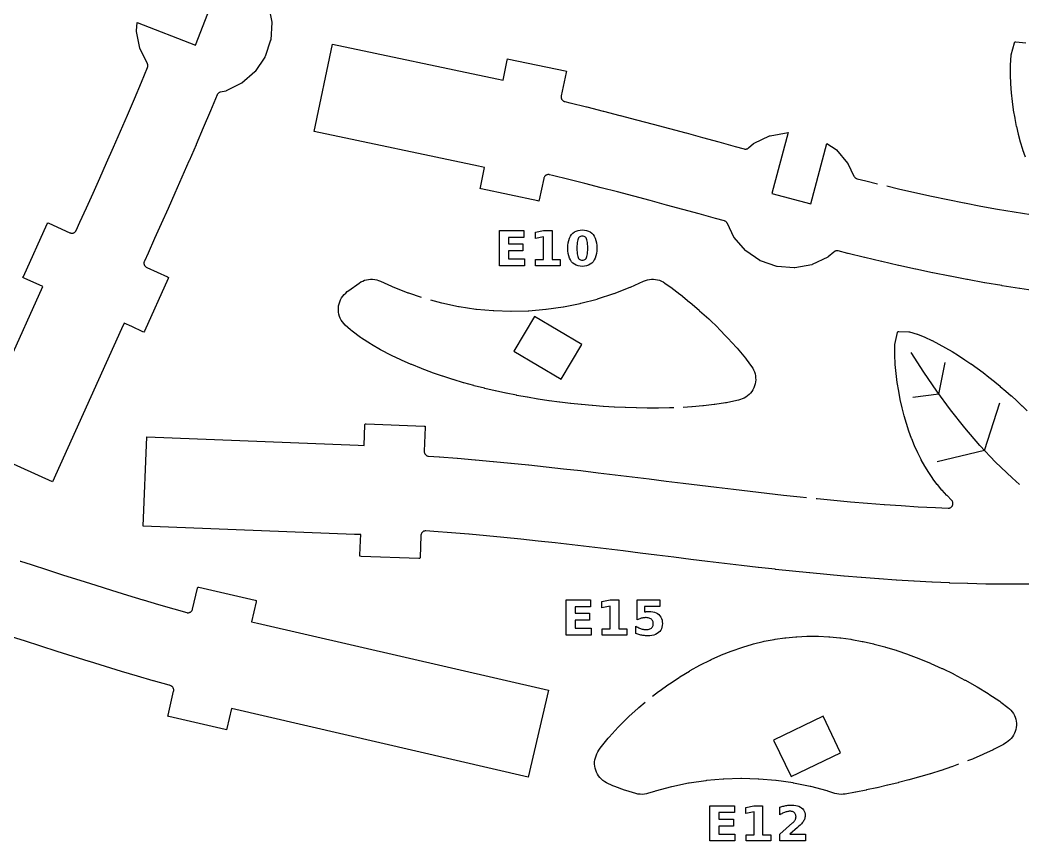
# Model space of a CAD drawing. Header units: millimetres. Extents: x 0 to 300, y 5 to 292.
# Drawn here: x 155.7 to 224.8, y 5 to 61.6 of the extents above; entities that cross this region are included whole.
import ezdxf

# ---------------------------------------------------------------- set-up
doc = ezdxf.new("R2010")
doc.units = ezdxf.units.MM
for name, color, linetype in [('CUT', 1, 'CONTINUOUS'), ('ENGRAVE', 5, 'CONTINUOUS'), ('SCORE', 7, 'CONTINUOUS')]:
    doc.layers.add(name, color=color, linetype=linetype)

msp = doc.modelspace()

# ---------------------------------------------------------------- linework, layer by layer
at = {"layer": 'CUT', "color": 1}
for points in [[(172.8095, 62.5833), (173.0403, 61.4193), (173.0429, 61.4026), (173.0425, 61.3857), (172.9642, 60.2016), (172.9623, 60.1848), (172.9576, 60.1686), (172.5755, 59.0452), (172.5693, 59.0294), (172.5606, 59.015), (171.9007, 58.0288), (171.8907, 58.0151), (171.8785, 58.0035), (170.9859, 57.2216), (170.9727, 57.211), (170.9579, 57.2029), (169.8933, 56.6787), (169.8778, 56.6719), (169.8614, 56.6679), (169.5049, 56.5972), (169.4722, 56.589), (169.4422, 56.5783), (169.4134, 56.5647), (169.386, 56.5483), (169.3604, 56.5294), (169.3368, 56.508), (169.3153, 56.4844), (169.2963, 56.4588), (169.2799, 56.4314), (169.2655, 56.401), (168.8129, 55.3108), (168.8078, 55.2986), (168.3187, 54.1376), (168.314, 54.1264), (167.8259, 52.9831), (167.8215, 52.9729), (167.3355, 51.8483), (167.3314, 51.8391), (166.8487, 50.7341), (166.8451, 50.7258), (166.3667, 49.6414), (166.3635, 49.6341), (165.8906, 48.5711), (165.8879, 48.5649), (165.4216, 47.5243), (165.4194, 47.5192), (164.9609, 46.5018), (164.9591, 46.4979), (164.5095, 45.5048), (164.2559, 44.9461), (164.2434, 44.9147), (164.2346, 44.884), (164.2289, 44.8526), (164.2263, 44.8208), (164.2268, 44.7888), (164.2304, 44.7571), (164.2372, 44.7259), (164.247, 44.6955), (164.2597, 44.6662), (164.2752, 44.6383), (164.2934, 44.6121), (164.3141, 44.5877), (164.3371, 44.5656), (164.3621, 44.5457), (164.389, 44.5285), (164.419, 44.5131), (165.859, 43.8634), (165.9295, 43.8273), (165.9005, 43.7536), (164.262, 40.1221), (164.2259, 40.0516), (164.1522, 40.0806), (163.3859, 40.4264), (162.8606, 40.6634), (162.6858, 40.276), (157.9255, 29.7251), (152.3196, 32.2544), (157.2548, 43.1926), (155.9648, 43.7746), (155.9631, 43.7754), (155.8926, 43.8114), (155.9216, 43.8851), (157.5601, 47.5167), (157.5962, 47.5872), (157.6699, 47.5582), (159.1289, 46.8999), (159.1602, 46.8876), (159.1908, 46.8789), (159.2221, 46.8732), (159.2539, 46.8706), (159.2857, 46.8712), (159.3173, 46.8749), (159.3484, 46.8816), (159.3788, 46.8913), (159.408, 46.904), (159.4358, 46.9195), (159.462, 46.9376), (159.4862, 46.9582), (159.5084, 46.9811), (159.5282, 47.006), (159.5455, 47.0327), (159.5609, 47.0627), (159.8183, 47.6296), (160.2663, 48.6193), (160.7227, 49.632), (160.723, 49.6327), (161.1863, 50.6667), (161.1867, 50.6676), (161.6561, 51.7228), (161.6565, 51.7238), (162.1309, 52.7992), (162.1314, 52.8004), (162.6096, 53.8951), (162.6102, 53.8964), (163.0913, 55.0095), (163.0919, 55.011), (163.5746, 56.1416), (163.5753, 56.1432), (164.0586, 57.2904), (164.0593, 57.2921), (164.4715, 58.2852), (164.4826, 58.3157), (164.4902, 58.3455), (164.495, 58.3758), (164.4969, 58.4064), (164.4959, 58.4371), (164.4921, 58.4676), (164.4853, 58.4976), (164.4758, 58.5268), (164.4628, 58.5566), (163.9569, 59.5841), (163.9501, 59.5996), (163.9461, 59.616), (163.7153, 60.7799), (163.7127, 60.7967), (163.7131, 60.8135), (163.7523, 61.4062), (167.7731, 59.8381), (168.7868, 62.4374)], [(225.7768, 42.8844), (224.5906, 43.057), (224.56, 43.0617), (223.3793, 43.2483), (223.3502, 43.253), (222.1749, 43.4528), (222.1473, 43.4576), (220.977, 43.6698), (220.9511, 43.6747), (219.7854, 43.8986), (219.7611, 43.9033), (218.5999, 44.1382), (218.5772, 44.1429), (217.4202, 44.3879), (217.3991, 44.3924), (216.246, 44.6469), (216.2266, 44.6512), (215.0771, 44.9144), (215.0593, 44.9185), (213.9131, 45.1896), (213.897, 45.1935), (212.7538, 45.4717), (212.7394, 45.4753), (212.0673, 45.6431), (212.0352, 45.6495), (212.0044, 45.6526), (211.9734, 45.6528), (211.9426, 45.6501), (211.9122, 45.6444), (211.8824, 45.6359), (211.8536, 45.6245), (211.826, 45.6105), (211.7999, 45.5939), (211.774, 45.5738), (211.3816, 45.2375), (211.3683, 45.2271), (211.3534, 45.2191), (210.2832, 44.7065), (210.2677, 44.6998), (210.2512, 44.696), (209.0848, 44.4778), (209.0681, 44.4754), (209.0512, 44.476), (207.8681, 44.5671), (207.8513, 44.5692), (207.8352, 44.5741), (206.7159, 44.9683), (206.7002, 44.9746), (206.6859, 44.9835), (205.7068, 45.654), (205.6933, 45.6642), (205.6818, 45.6765), (204.9096, 46.5775), (204.8992, 46.5908), (204.8912, 46.6057), (204.4435, 47.5404), (204.428, 47.5692), (204.4108, 47.5949), (204.3912, 47.6189), (204.3694, 47.6409), (204.3457, 47.6607), (204.3202, 47.6782), (204.2931, 47.6931), (204.2647, 47.7055), (204.2336, 47.7156), (203.6152, 47.8848), (202.4859, 48.1943), (201.3592, 48.5029), (200.2341, 48.81), (199.1104, 49.1148), (199.1096, 49.1151), (197.9877, 49.4167), (197.9867, 49.417), (196.8658, 49.7149), (196.8645, 49.7152), (195.7444, 50.0086), (195.7429, 50.009), (194.6232, 50.2972), (194.6214, 50.2976), (193.5019, 50.5798), (193.4999, 50.5803), (192.3803, 50.8559), (192.3781, 50.8564), (192.1846, 50.9027), (192.1508, 50.9091), (192.1185, 50.9118), (192.0861, 50.9113), (192.0539, 50.9076), (192.0222, 50.9007), (191.9913, 50.8907), (191.9616, 50.8777), (191.9334, 50.8617), (191.9069, 50.843), (191.8823, 50.8218), (191.8601, 50.7982), (191.8402, 50.7725), (191.8231, 50.745), (191.8088, 50.7159), (191.7974, 50.6855), (191.7887, 50.6523), (191.4749, 49.1638), (191.4547, 49.0872), (191.3765, 49.0997), (187.4782, 49.9215), (187.4016, 49.9416), (187.4141, 50.0198), (187.7064, 51.4063), (187.2905, 51.494), (175.9645, 53.8816), (177.233, 59.8993), (188.5591, 57.5117), (188.975, 57.4241), (189.2673, 58.8106), (189.2874, 58.8872), (189.3656, 58.8747), (193.2639, 58.0529), (193.3405, 58.0328), (193.328, 57.9546), (192.9862, 56.3333), (192.981, 56.3006), (192.979, 56.2693), (192.9801, 56.238), (192.9841, 56.2069), (192.9911, 56.1764), (193.0011, 56.1467), (193.0138, 56.1181), (193.0293, 56.0908), (193.0473, 56.0652), (193.0677, 56.0414), (193.0903, 56.0197), (193.1149, 56.0002), (193.1412, 55.9832), (193.169, 55.9689), (193.1981, 55.9573), (193.23, 55.948), (193.5858, 55.8628), (193.6014, 55.859), (194.7383, 55.5792), (194.7521, 55.5758), (195.887, 55.2897), (195.8991, 55.2866), (197.0322, 54.995), (197.0427, 54.9923), (198.1742, 54.6959), (198.183, 54.6936), (199.3133, 54.3932), (199.3205, 54.3913), (200.4498, 54.0876), (200.4553, 54.0861), (201.584, 53.7799), (201.5878, 53.7789), (202.716, 53.4709), (203.8465, 53.1613), (204.9746, 52.8521), (205.5984, 52.6815), (205.6311, 52.6742), (205.6626, 52.6704), (205.6942, 52.6697), (205.7258, 52.672), (205.7571, 52.6774), (205.7876, 52.6859), (205.8172, 52.6972), (205.8455, 52.7114), (205.8723, 52.7283), (205.8988, 52.7489), (206.2496, 53.0495), (206.2629, 53.06), (206.2778, 53.0679), (207.348, 53.5806), (207.3636, 53.5872), (207.38, 53.591), (208.6163, 53.8223), (207.4945, 49.6035), (210.1908, 48.8865), (211.3006, 53.0602), (211.9244, 52.633), (211.9379, 52.6229), (211.9495, 52.6106), (212.7216, 51.7095), (212.7321, 51.6962), (212.74, 51.6813), (213.1618, 50.8007), (213.1778, 50.7712), (213.1956, 50.7449), (213.2158, 50.7204), (213.2383, 50.6981), (213.2629, 50.678), (213.2893, 50.6604), (213.3173, 50.6455), (213.3467, 50.6334), (213.3788, 50.6237), (213.9778, 50.4742), (213.9799, 50.4737), (214.7892, 50.2767)], [(224.9809, 52.1236), (224.8077, 52.623), (224.805, 52.6313), (224.6479, 53.1445), (224.6456, 53.1525), (224.5043, 53.6793), (224.5024, 53.687), (224.3765, 54.2272), (224.3749, 54.2345), (224.2643, 54.7878), (224.263, 54.795), (224.1678, 55.3613), (224.1667, 55.3684), (224.087, 55.9479), (224.0861, 55.955), (224.0226, 56.548), (224.022, 56.5554), (223.9762, 57.1629), (223.9757, 57.1712), (223.9505, 57.7951), (223.9503, 57.8053), (223.952, 58.4495), (223.9525, 58.4646), (223.9975, 59.1414), (223.9992, 59.1562), (224.0023, 59.1709), (224.2188, 59.991), (224.2396, 60.0558), (224.3067, 60.0541), (225.0086, 60.0028)], [(215.4212, 50.125), (216.2335, 49.9329), (216.236, 49.9323), (217.3636, 49.6742), (217.3664, 49.6735), (218.4957, 49.4243), (218.4987, 49.4237), (219.63, 49.1841), (219.6332, 49.1835), (220.7668, 48.9542), (220.7702, 48.9535), (221.9063, 48.7353), (221.91, 48.7346), (223.049, 48.5281), (223.0529, 48.5274), (224.1951, 48.3333), (224.1992, 48.3326), (225.3448, 48.1515)], [(200.7497, 34.8356), (200.4666, 34.8249), (200.439, 34.8241), (199.6981, 34.8103), (199.6727, 34.8101), (198.9325, 34.8094), (198.9088, 34.8096), (198.1696, 34.8211), (198.147, 34.8216), (197.4092, 34.8448), (197.3874, 34.8456), (196.6512, 34.8799), (196.6299, 34.881), (195.8954, 34.9261), (195.8744, 34.9276), (195.1417, 34.9833), (195.1209, 34.9851), (194.3902, 35.0513), (194.3694, 35.0534), (193.6407, 35.1301), (193.6198, 35.1325), (192.8934, 35.2198), (192.8722, 35.2225), (192.1482, 35.3204), (192.1267, 35.3235), (191.4052, 35.4322), (191.3832, 35.4357), (190.6643, 35.5554), (190.6417, 35.5594), (189.9257, 35.6904), (189.9024, 35.6949), (189.1894, 35.8375), (189.1654, 35.8425), (188.4554, 35.9972), (188.4306, 36.0028), (187.724, 36.1699), (187.6982, 36.1763), (186.9951, 36.3563), (186.9683, 36.3635), (186.269, 36.557), (186.2409, 36.5651), (185.5457, 36.7728), (185.5163, 36.782), (184.8255, 37.0046), (184.7946, 37.015), (184.1086, 37.2534), (184.0758, 37.2653), (183.3953, 37.5205), (183.3603, 37.5342), (182.6858, 37.8074), (182.6481, 37.8233), (181.9807, 38.1161), (181.9396, 38.1349), (181.2807, 38.449), (181.235, 38.4717), (180.5867, 38.8095), (180.5346, 38.838), (179.9004, 39.2025), (179.8385, 39.2402), (179.2251, 39.6351), (179.1465, 39.6895), (178.5693, 40.1179), (178.4566, 40.2108), (178.1045, 40.5324), (178.0026, 40.6352), (177.9103, 40.7491), (177.8297, 40.8715), (177.7617, 41.0013), (177.7069, 41.1373), (177.6658, 41.278), (177.6389, 41.422), (177.6265, 41.5681), (177.6286, 41.7146), (177.6452, 41.8603), (177.6762, 42.0035), (177.7213, 42.143), (177.78, 42.2773), (177.8517, 42.4051), (177.9358, 42.5252), (178.0301, 42.6349), (178.1342, 42.7444), (178.2377, 42.8431), (178.3503, 42.9312), (179.0617, 43.4331), (179.1789, 43.5077), (179.3043, 43.5716), (179.4352, 43.6232), (179.5704, 43.6621), (179.7088, 43.688), (179.8489, 43.7006), (179.9897, 43.6998), (180.1297, 43.6855), (180.2677, 43.658), (180.4024, 43.6175), (180.5311, 43.5649), (181.299, 43.2077), (181.334, 43.1926), (182.4195, 42.7618), (182.4554, 42.7488), (183.343, 42.4545)], [(183.9665, 42.2719), (184.7283, 42.0672), (184.7655, 42.0584), (185.9089, 41.8208), (185.9465, 41.8141), (187.1017, 41.6428), (187.1396, 41.6383), (188.3027, 41.5339), (188.3408, 41.5316), (189.5081, 41.4943), (189.5463, 41.4942), (190.7137, 41.5242), (190.7518, 41.5263), (191.9156, 41.6235), (191.9535, 41.6278), (193.1098, 41.7919), (193.1474, 41.7984), (194.2923, 42.0289), (194.3295, 42.0375), (195.4592, 42.3335), (195.4958, 42.3443), (196.6066, 42.7049), (196.6425, 42.7177), (197.7307, 43.1418), (197.7658, 43.1566), (198.6666, 43.5689), (198.795, 43.6205), (198.9295, 43.6601), (199.0671, 43.6868), (199.2066, 43.7003), (199.3467, 43.7005), (199.4863, 43.6874), (199.624, 43.6611), (199.7585, 43.6219), (199.8888, 43.5701), (200.0135, 43.5061), (200.1301, 43.4316), (200.5017, 43.1683), (200.5398, 43.1404), (201.1723, 42.6603), (201.2077, 42.6325), (201.837, 42.123), (201.8703, 42.0953), (202.4959, 41.5569), (202.5275, 41.5289), (203.1487, 40.9616), (203.1794, 40.9327), (203.7951, 40.3365), (203.8262, 40.3055), (204.4344, 39.6794), (204.4677, 39.644), (205.0648, 38.9864), (205.1039, 38.9414), (205.6811, 38.2501), (205.7356, 38.1806), (206.1037, 37.6803), (206.1809, 37.5641), (206.2475, 37.4394), (206.3019, 37.3089), (206.3435, 37.1738), (206.372, 37.0353), (206.3871, 36.8948), (206.3886, 36.7535), (206.3767, 36.6126), (206.3513, 36.4736), (206.3127, 36.3376), (206.2613, 36.2059), (206.1975, 36.0798), (206.122, 35.9603), (206.0353, 35.8486), (205.9384, 35.7457), (205.832, 35.6526), (205.7173, 35.5701), (205.5951, 35.499), (205.4667, 35.4398), (205.335, 35.3938), (205.2046, 35.3552), (205.0859, 35.3255), (204.3831, 35.1811), (204.3096, 35.168), (203.5839, 35.0577), (203.5305, 35.0507), (202.7957, 34.967), (202.7535, 34.9629), (202.0145, 34.9008), (201.9792, 34.8983), (201.3991, 34.8639)], [(210.5476, 28.5801), (210.6152, 28.5731), (210.6172, 28.5729), (211.7709, 28.4608), (211.7731, 28.4605), (212.9288, 28.3552), (212.9311, 28.355), (214.0895, 28.2571), (214.0921, 28.2568), (215.2537, 28.167), (215.2565, 28.1668), (216.422, 28.0857), (216.425, 28.0855), (217.595, 28.0137), (217.5981, 28.0135), (218.7733, 27.9517), (218.7766, 27.9515), (219.6439, 27.9139), (219.6783, 27.9141), (219.7107, 27.9176), (219.7425, 27.9243), (219.7736, 27.9341), (219.8034, 27.947), (219.8319, 27.9628), (219.8586, 27.9814), (219.8833, 28.0026), (219.9058, 28.0261), (219.9258, 28.0518), (219.9431, 28.0793), (219.9576, 28.1085), (219.9692, 28.1389), (219.9776, 28.1704), (219.9828, 28.2025), (219.9848, 28.235), (219.9835, 28.2675), (219.979, 28.2997), (219.9712, 28.3313), (219.9604, 28.362), (219.9465, 28.3915), (219.9298, 28.4194), (219.9103, 28.4455), (219.8871, 28.4709), (219.5766, 28.778), (219.5685, 28.7864), (219.236, 29.1492), (219.2284, 29.1579), (218.9135, 29.5371), (218.9064, 29.5461), (218.6088, 29.9416), (218.6023, 29.9507), (218.3217, 30.3624), (218.3158, 30.3715), (218.052, 30.7992), (218.0467, 30.8082), (217.7995, 31.2518), (217.7948, 31.2607), (217.5637, 31.7198), (217.5596, 31.7285), (217.3445, 32.2029), (217.3408, 32.2113), (217.1413, 32.7008), (217.1382, 32.7089), (216.9539, 33.213), (216.9512, 33.2209), (216.782, 33.7394), (216.7796, 33.747), (216.6251, 34.2797), (216.6231, 34.2869), (216.4832, 34.8336), (216.4815, 34.8406), (216.3562, 35.4011), (216.3548, 35.4081), (216.2443, 35.9825), (216.243, 35.9895), (216.148, 36.5783), (216.1469, 36.5857), (216.0688, 37.1899), (216.0679, 37.1981), (216.0095, 37.8198), (216.0087, 37.83), (215.9761, 38.4734), (215.9758, 38.4885), (215.9846, 39.1667), (215.9855, 39.1816), (215.9878, 39.1964), (216.1603, 40.0269), (216.1775, 40.0927), (216.2447, 40.0946), (216.9483, 40.0808), (216.9661, 40.0796), (216.9833, 40.0752), (217.5224, 39.9109), (217.5418, 39.9041), (218.0438, 39.7023), (218.0555, 39.6972), (218.5379, 39.4726), (218.5463, 39.4685), (219.0139, 39.228), (219.0205, 39.2245), (219.4763, 38.9717), (219.4818, 38.9686), (219.9276, 38.7057), (219.9323, 38.7028), (220.3692, 38.431), (220.3735, 38.4283), (220.8022, 38.1486), (220.8061, 38.146), (221.2272, 37.8591), (221.231, 37.8565), (221.6449, 37.5627), (221.6484, 37.5601), (222.0554, 37.2598), (222.0589, 37.2572), (222.4591, 36.9506), (222.4624, 36.948), (222.856, 36.6351), (222.8593, 36.6325), (223.2463, 36.3135), (223.2495, 36.3108), (223.6299, 35.9857), (223.6331, 35.9829), (224.0069, 35.6517), (224.0101, 35.6488), (224.3773, 35.3115), (224.3805, 35.3085), (224.7408, 34.965), (224.744, 34.9619), (225.0975, 34.612)], [(226.0558, 22.6748), (224.8022, 22.6634), (224.7736, 22.6633), (223.5301, 22.666), (223.5024, 22.6662), (222.2683, 22.6824), (222.2417, 22.6828), (221.0165, 22.7118), (220.9909, 22.7125), (219.7741, 22.7535), (219.7496, 22.7544), (218.5406, 22.8069), (218.5173, 22.808), (217.3154, 22.8713), (217.2934, 22.8725), (216.0982, 22.9458), (216.0774, 22.9472), (214.8882, 23.03), (214.8688, 23.0314), (213.6851, 23.1229), (213.667, 23.1244), (212.4882, 23.224), (212.4716, 23.2255), (211.2971, 23.3326), (211.2819, 23.334), (210.1112, 23.4478), (210.0975, 23.4492), (208.93, 23.5692), (208.9178, 23.5704), (207.7529, 23.6958), (207.7422, 23.697), (206.5794, 23.8271), (206.5703, 23.8281), (205.4089, 23.9624), (205.4013, 23.9633), (204.2408, 24.1009), (204.2348, 24.1016), (203.0747, 24.242), (203.0703, 24.2426), (201.9099, 24.3851), (200.7458, 24.5294), (199.582, 24.6742), (198.4187, 24.8188), (197.2544, 24.9627), (196.0884, 25.1052), (196.0877, 25.1052), (194.9203, 25.2455), (194.9194, 25.2456), (193.7495, 25.3831), (193.7484, 25.3833), (192.5753, 25.5174), (192.5739, 25.5175), (191.3971, 25.6476), (191.3956, 25.6477), (190.2144, 25.7731), (190.2126, 25.7733), (189.0265, 25.8933), (189.0245, 25.8935), (187.8328, 26.0075), (187.8306, 26.0077), (186.6327, 26.1152), (186.6304, 26.1154), (185.4256, 26.2155), (185.4231, 26.2157), (184.2109, 26.3081), (184.2082, 26.3083), (183.6666, 26.3454), (183.6322, 26.3461), (183.5998, 26.3434), (183.5679, 26.3376), (183.5367, 26.3286), (183.5065, 26.3165), (183.4777, 26.3014), (183.4506, 26.2836), (183.4254, 26.2631), (183.4023, 26.2402), (183.3817, 26.2152), (183.3636, 26.1882), (183.3483, 26.1595), (183.336, 26.1294), (183.3268, 26.0983), (183.3207, 26.0664), (183.3176, 26.0322), (183.2581, 24.5118), (183.2511, 24.4329), (183.1719, 24.4321), (179.1909, 24.5879), (179.1121, 24.5949), (179.1113, 24.674), (179.1509, 25.6869), (179.1667, 26.09), (178.742, 26.1066), (164.1782, 26.6765), (164.4186, 32.8218), (178.9825, 32.2519), (179.4072, 32.2353), (179.4626, 33.6512), (179.4696, 33.7301), (179.5487, 33.7309), (183.5297, 33.5751), (183.6086, 33.5681), (183.6094, 33.4889), (183.5446, 31.8339), (183.5449, 31.8008), (183.5482, 31.7697), (183.5545, 31.7391), (183.5637, 31.7092), (183.5757, 31.6803), (183.5905, 31.6527), (183.6078, 31.6266), (183.6275, 31.6024), (183.6495, 31.5801), (183.6736, 31.5601), (183.6994, 31.5425), (183.7269, 31.5274), (183.7556, 31.515), (183.7854, 31.5055), (183.816, 31.4989), (183.8489, 31.4951), (184.5713, 31.4454), (184.5901, 31.4441), (185.8238, 31.3501), (185.8414, 31.3487), (187.0661, 31.2469), (187.0825, 31.2455), (188.2989, 31.1364), (188.314, 31.135), (189.5226, 31.0193), (189.5364, 31.018), (190.7378, 30.8964), (190.7502, 30.8952), (191.9451, 30.7683), (191.956, 30.7672), (193.1448, 30.6358), (193.1543, 30.6347), (194.3377, 30.4994), (194.3457, 30.4985), (195.5242, 30.36), (195.5307, 30.3592), (196.7048, 30.2181), (196.7099, 30.2175), (197.8802, 30.0745), (199.0509, 29.9299), (200.2175, 29.7849), (201.3797, 29.6402), (202.5387, 29.4966), (203.6952, 29.3545), (204.8499, 29.2148), (204.8507, 29.2147), (206.0032, 29.078), (206.0043, 29.0778), (207.1558, 28.9447), (207.1572, 28.9446), (208.3083, 28.8158), (208.3099, 28.8156), (209.4613, 28.6917), (209.463, 28.6915), (209.901, 28.6465)], [(155.6885, 24.268), (155.7192, 24.2564), (156.4488, 24.0212), (157.574, 23.6584), (158.6918, 23.2991), (159.8018, 22.9441), (159.8027, 22.9438), (160.9041, 22.5945), (160.9052, 22.5942), (161.9982, 22.2514), (161.9996, 22.251), (163.0842, 21.9157), (163.0859, 21.9152), (164.1618, 21.5885), (164.1638, 21.5879), (165.2307, 21.2706), (165.2331, 21.27), (166.2909, 20.9632), (166.2935, 20.9625), (167.1743, 20.7144), (167.2082, 20.7067), (167.2408, 20.7027), (167.2736, 20.702), (167.3063, 20.7046), (167.3386, 20.7105), (167.3702, 20.7196), (167.4007, 20.7319), (167.4297, 20.7472), (167.4571, 20.7653), (167.4825, 20.7861), (167.5057, 20.8094), (167.5264, 20.8349), (167.5444, 20.8624), (167.5596, 20.8915), (167.5718, 20.922), (167.5813, 20.9554), (167.9154, 22.4011), (167.937, 22.4773), (168.0149, 22.4633), (171.8966, 21.5662), (171.9728, 21.5446), (171.9588, 21.4666), (171.6397, 20.086), (172.0538, 19.9903), (192.1004, 15.3574), (190.7156, 9.3653), (170.2549, 14.094), (169.9359, 12.7133), (169.9143, 12.6371), (169.8363, 12.6512), (165.9546, 13.5483), (165.8784, 13.5699), (165.8924, 13.6478), (166.2731, 15.2951), (166.279, 15.3275), (166.2816, 15.3585), (166.2812, 15.3896), (166.2779, 15.4205), (166.2716, 15.4509), (166.2624, 15.4806), (166.2504, 15.5093), (166.2357, 15.5368), (166.2185, 15.5627), (166.1989, 15.5868), (166.1771, 15.6089), (166.1532, 15.6289), (166.1276, 15.6465), (166.1003, 15.6615), (166.0718, 15.6739), (166.0405, 15.6841), (165.9805, 15.7004), (165.9592, 15.7063), (164.8872, 16.0082), (164.8684, 16.0136), (163.7898, 16.3263), (163.7733, 16.3312), (162.6883, 16.6537), (162.6741, 16.658), (161.5828, 16.9894), (161.5708, 16.9931), (160.4733, 17.3323), (160.4634, 17.3354), (159.3599, 17.6815), (159.3521, 17.6839), (158.2427, 18.0358), (158.2369, 18.0376), (157.1216, 18.3942), (157.1178, 18.3955), (155.997, 18.7558), (154.8685, 19.1197)], [(199.2858, 14.9447), (199.6987, 15.2658), (199.7414, 15.2977), (200.4032, 15.7742), (200.4477, 15.8049), (201.1113, 16.2457), (201.158, 16.2755), (201.8228, 16.681), (201.8723, 16.7099), (202.538, 17.0805), (202.5904, 17.1082), (203.2569, 17.444), (203.3124, 17.4705), (203.9796, 17.7715), (204.0381, 17.7964), (204.7061, 18.063), (204.7675, 18.0858), (205.4365, 18.3181), (205.5005, 18.3386), (206.1709, 18.5367), (206.2371, 18.5546), (206.9092, 18.7188), (206.9771, 18.7337), (207.6516, 18.8643), (207.7207, 18.8759), (208.398, 18.9732), (208.4676, 18.9814), (209.1484, 19.0455), (209.2177, 19.0504), (209.9027, 19.0816), (209.9712, 19.0831), (210.6609, 19.0816), (210.7279, 19.0799), (211.4227, 19.046), (211.4877, 19.0414), (212.1881, 18.9753), (212.2507, 18.968), (212.9571, 18.87), (213.0168, 18.8604), (213.7293, 18.7308), (213.786, 18.7193), (214.5047, 18.5584), (214.5583, 18.5454), (215.2832, 18.3537), (215.3336, 18.3394), (216.0647, 18.1172), (216.1119, 18.102), (216.8489, 17.8499), (216.8933, 17.8339), (217.6359, 17.5524), (217.6777, 17.5358), (218.4254, 17.2252), (218.4651, 17.208), (219.2175, 16.8686), (219.2558, 16.8507), (220.0121, 16.4824), (220.0497, 16.4634), (220.809, 16.0657), (220.8475, 16.0448), (221.6081, 15.6163), (221.65, 15.5918), (222.4087, 15.13), (222.459, 15.0979), (223.2083, 14.5982), (223.2802, 14.547), (223.7748, 14.1713), (223.8817, 14.0816), (223.9809, 13.9809), (224.0699, 13.8711), (224.1481, 13.7533), (224.2146, 13.6286), (224.2688, 13.498), (224.3103, 13.3629), (224.3387, 13.2244), (224.3537, 13.0839), (224.3552, 12.9425), (224.3431, 12.8017), (224.3176, 12.6627), (224.279, 12.5267), (224.2275, 12.3951), (224.1636, 12.269), (224.0879, 12.1496), (224.0012, 12.0379), (223.9042, 11.9351), (223.7978, 11.8421), (223.6844, 11.7607), (223.5702, 11.6868), (223.4648, 11.6247), (222.8317, 11.2874), (222.7649, 11.254), (222.1, 10.9429), (222.0508, 10.921), (221.3696, 10.6329), (221.3304, 10.6169), (220.9848, 10.4826)], [(220.3766, 10.2532), (219.908, 10.0842), (219.8789, 10.0741), (219.176, 9.8375), (219.1497, 9.829), (218.443, 9.6061), (218.4187, 9.5987), (217.7089, 9.3886), (217.6861, 9.3821), (216.9739, 9.184), (216.9521, 9.1781), (216.2379, 8.9915), (216.2168, 8.9862), (215.5009, 8.8107), (215.4802, 8.8058), (214.7629, 8.6413), (214.7424, 8.6367), (214.0238, 8.4828), (214.0034, 8.4786), (213.2838, 8.3354), (213.2633, 8.3315), (212.5663, 8.2033), (212.4229, 8.1842), (212.2764, 8.1794), (212.1302, 8.1892), (211.9856, 8.2134), (211.846, 8.2513), (211.3513, 8.4126), (211.3146, 8.4234), (210.1853, 8.7207), (210.1481, 8.7294), (209.0035, 8.9612), (208.9659, 8.9677), (207.8098, 9.1331), (207.7719, 9.1374), (206.6082, 9.236), (206.5701, 9.2381), (205.4027, 9.2695), (205.3645, 9.2695), (204.1972, 9.2335), (204.1591, 9.2312), (202.9958, 9.1281), (202.9579, 9.1237), (201.8025, 8.9537), (201.7649, 8.9471), (200.6212, 8.7108), (200.5841, 8.702), (199.4559, 8.4003), (199.4193, 8.3893), (199.0068, 8.2531), (198.8655, 8.2142), (198.7191, 8.1894), (198.571, 8.1794), (198.4226, 8.1844), (198.2755, 8.2042), (198.1329, 8.2383), (197.4414, 8.441), (197.3507, 8.471), (196.6759, 8.7186), (196.5415, 8.7758), (196.1127, 8.9846), (195.986, 9.0544), (195.8652, 9.1375), (195.7533, 9.2321), (195.6513, 9.3374), (195.5602, 9.4522), (195.4811, 9.5756), (195.4145, 9.7062), (195.3612, 9.8427), (195.3218, 9.9839), (195.2965, 10.1283), (195.2857, 10.2744), (195.2895, 10.421), (195.3078, 10.5664), (195.3404, 10.7093), (195.3871, 10.8482), (195.4465, 10.9802), (195.5153, 11.1146), (195.5867, 11.2386), (195.6698, 11.355), (196.2243, 12.0556), (196.2909, 12.1337), (196.9142, 12.8151), (196.9647, 12.8676), (197.6056, 13.5007), (197.6498, 13.5425), (198.3, 14.1325), (198.3419, 14.1691), (198.78, 14.5367)]]:
    msp.add_lwpolyline(points, dxfattribs=at)
for points in [[(192.9714, 36.8001), (194.3969, 39.1983), (191.139, 41.1349), (189.7135, 38.7366), (192.9714, 36.8001)], [(207.6176, 11.9256), (208.8279, 9.4117), (212.2427, 11.0558), (211.0325, 13.5696), (207.6176, 11.9256)]]:
    msp.add_lwpolyline(points, close=True, dxfattribs=at)
at = {"layer": 'ENGRAVE', "color": 5}
for points in [[(190.4135, 46.582), (189.349, 46.582), (189.349, 46.1295), (190.35, 46.1295), (190.35, 45.6559), (189.349, 45.6559), (189.349, 45.0992), (190.4493, 45.0992), (190.4493, 44.6256), (188.7224, 44.6256), (188.7224, 47.0556), (190.4135, 47.0556), (190.4135, 46.582)], [(191.7708, 46.6292), (191.2027, 46.512), (191.2027, 46.9384), (191.7675, 47.0556), (192.3632, 47.0556), (192.3632, 45.0585), (192.9166, 45.0585), (192.9166, 44.6256), (191.2174, 44.6256), (191.2174, 45.0585), (191.7708, 45.0585), (191.7708, 46.6292)], [(195.4103, 45.4662), (195.3741, 45.3033), (195.3235, 45.1556), (195.2584, 45.0233), (195.1788, 44.9063), (195.086, 44.8061), (194.981, 44.7241), (194.8639, 44.6604), (194.7347, 44.6148), (194.5933, 44.5875), (194.4399, 44.5784), (194.286, 44.5875), (194.1442, 44.6148), (194.0147, 44.6604), (193.8974, 44.7241), (193.7922, 44.8061), (193.6993, 44.9063), (193.6198, 45.0233), (193.5547, 45.1556), (193.504, 45.3033), (193.4679, 45.4662), (193.4462, 45.6445), (193.4389, 45.8381), (193.4462, 46.0323), (193.4679, 46.211), (193.504, 46.3742), (193.5547, 46.5221), (193.6198, 46.6545), (193.6993, 46.7716), (193.7922, 46.8718), (193.8974, 46.9538), (194.0147, 47.0175), (194.1442, 47.0631), (194.286, 47.0904), (194.4399, 47.0995), (194.5933, 47.0904), (194.7347, 47.0631), (194.8639, 47.0175), (194.981, 46.9538), (195.086, 46.8718), (195.1788, 46.7716), (195.2584, 46.6545), (195.3235, 46.5221), (195.3741, 46.3742), (195.4103, 46.211), (195.432, 46.0323), (195.4392, 45.8381), (195.432, 45.6445), (195.4103, 45.4662)], [(194.8031, 46.1169), (194.7913, 46.2314), (194.7746, 46.3309), (194.7533, 46.4155), (194.7272, 46.4851), (194.6955, 46.5421), (194.6573, 46.5887), (194.6126, 46.6249), (194.5615, 46.6508), (194.5039, 46.6663), (194.4399, 46.6715), (194.3758, 46.6663), (194.3182, 46.6508), (194.267, 46.6249), (194.2222, 46.5887), (194.1838, 46.5421), (194.1518, 46.4851), (194.1255, 46.4155), (194.1039, 46.3309), (194.0871, 46.2314), (194.0751, 46.1169), (194.0679, 45.9875), (194.0655, 45.843), (194.0679, 45.697), (194.0751, 45.5662), (194.0871, 45.4504), (194.1039, 45.3497), (194.1255, 45.2641), (194.1518, 45.1936), (194.1838, 45.1359), (194.2222, 45.0887), (194.267, 45.052), (194.3182, 45.0258), (194.3758, 45.0101), (194.4399, 45.0048), (194.5035, 45.0101), (194.5607, 45.0258), (194.6116, 45.052), (194.6562, 45.0887), (194.6944, 45.1359), (194.7264, 45.1936), (194.7527, 45.2641), (194.7743, 45.3497), (194.7911, 45.4504), (194.803, 45.5662), (194.8102, 45.697), (194.8126, 45.843), (194.8102, 45.9875), (194.8031, 46.1169)], [(195.0075, 21.1162), (193.9431, 21.1162), (193.9431, 20.6637), (194.9441, 20.6637), (194.9441, 20.1901), (193.9431, 20.1901), (193.9431, 19.6334), (195.0434, 19.6334), (195.0434, 19.1598), (193.3165, 19.1598), (193.3165, 21.5898), (195.0075, 21.5898), (195.0075, 21.1162)], [(196.3648, 21.1634), (195.7968, 21.0462), (195.7968, 21.4726), (196.3616, 21.5898), (196.9573, 21.5898), (196.9573, 19.5927), (197.5107, 19.5927), (197.5107, 19.1598), (195.8115, 19.1598), (195.8115, 19.5927), (196.3648, 19.5927), (196.3648, 21.1634)], [(199.7843, 21.5898), (199.7843, 21.1292), (198.7264, 21.1292), (198.7264, 20.7532), (198.7503, 20.7595), (198.7742, 20.7653), (198.7982, 20.7705), (198.8222, 20.7753), (198.8463, 20.7796), (198.8704, 20.7833), (198.8947, 20.7866), (198.9193, 20.7892), (198.9443, 20.7913), (198.9695, 20.7927), (198.9951, 20.7936), (199.021, 20.7939), (199.1636, 20.7877), (199.2953, 20.7692), (199.4161, 20.7384), (199.5259, 20.6952), (199.6248, 20.6396), (199.7127, 20.5718), (199.7883, 20.4928), (199.8501, 20.4042), (199.8982, 20.3058), (199.9326, 20.1978), (199.9532, 20.08), (199.9601, 19.9524), (199.9526, 19.8259), (199.9302, 19.7088), (199.8927, 19.6013), (199.8404, 19.5032), (199.773, 19.4147), (199.6907, 19.3356), (199.5951, 19.2675), (199.4879, 19.2117), (199.3691, 19.1683), (199.2386, 19.1374), (199.0965, 19.1188), (198.9428, 19.1126), (198.874, 19.1137), (198.8055, 19.117), (198.7371, 19.1226), (198.669, 19.1303), (198.6011, 19.1403), (198.5335, 19.1525), (198.466, 19.1669), (198.3987, 19.1837), (198.3315, 19.2027), (198.2644, 19.2241), (198.1975, 19.2478), (198.1307, 19.2737), (198.1307, 19.7669), (198.1963, 19.7305), (198.2608, 19.6973), (198.3241, 19.6672), (198.3864, 19.6403), (198.4475, 19.6166), (198.5074, 19.596), (198.5663, 19.5786), (198.624, 19.5644), (198.6806, 19.5533), (198.736, 19.5454), (198.7904, 19.5406), (198.8435, 19.539), (198.9168, 19.5421), (198.9847, 19.5514), (199.0472, 19.5669), (199.1043, 19.5886), (199.1561, 19.6165), (199.2024, 19.6505), (199.2425, 19.6899), (199.2752, 19.7336), (199.3007, 19.7818), (199.3189, 19.8343), (199.3298, 19.8912), (199.3335, 19.9524), (199.3298, 20.0142), (199.3189, 20.0714), (199.3007, 20.1242), (199.2752, 20.1724), (199.2425, 20.216), (199.2024, 20.2552), (199.1561, 20.289), (199.1043, 20.3167), (199.0472, 20.3382), (198.9847, 20.3536), (198.9168, 20.3628), (198.8435, 20.3659), (198.798, 20.3649), (198.7515, 20.362), (198.704, 20.3571), (198.6555, 20.3503), (198.606, 20.3416), (198.5555, 20.3309), (198.5038, 20.3181), (198.4509, 20.3033), (198.3968, 20.2863), (198.3413, 20.2672), (198.2846, 20.246), (198.2267, 20.2226), (198.2267, 21.5898), (199.7843, 21.5898)], [(204.9182, 7.3996), (204.9182, 6.926), (203.8538, 6.926), (203.8538, 6.4735), (204.8548, 6.4735), (204.8548, 5.9999), (203.8538, 5.9999), (203.8538, 5.4432), (204.954, 5.4432), (204.954, 4.9696), (203.2271, 4.9696), (203.2271, 7.3996), (204.9182, 7.3996)], [(206.2755, 6.9732), (205.7075, 6.856), (205.7075, 7.2824), (206.2723, 7.3996), (206.868, 7.3996), (206.868, 5.4025), (207.4214, 5.4025), (207.4214, 4.9696), (205.7221, 4.9696), (205.7221, 5.4025), (206.2755, 5.4025), (206.2755, 6.9732)], [(209.8138, 4.9696), (208.0479, 4.9696), (208.0479, 5.4302), (208.9349, 6.2131), (208.9728, 6.2488), (209.0072, 6.2842), (209.0382, 6.3193), (209.0658, 6.3541), (209.09, 6.3887), (209.1107, 6.423), (209.1281, 6.4574), (209.1423, 6.4923), (209.1534, 6.5276), (209.1613, 6.5634), (209.1661, 6.5996), (209.1676, 6.6363), (209.1645, 6.6914), (209.1549, 6.7428), (209.139, 6.7905), (209.1166, 6.8345), (209.088, 6.8747), (209.0529, 6.9113), (209.0125, 6.9432), (208.968, 6.9692), (208.9192, 6.9894), (208.8663, 7.0039), (208.8091, 7.0126), (208.7477, 7.0155), (208.6981, 7.0138), (208.647, 7.0085), (208.5943, 6.9998), (208.5401, 6.9876), (208.4844, 6.972), (208.4271, 6.9528), (208.3684, 6.9302), (208.3083, 6.9043), (208.2468, 6.8749), (208.184, 6.8422), (208.1199, 6.806), (208.0544, 6.7665), (208.0544, 7.3003), (208.1248, 7.3227), (208.1949, 7.3433), (208.2647, 7.362), (208.3343, 7.3788), (208.4036, 7.3938), (208.4727, 7.4069), (208.5413, 7.4181), (208.6096, 7.4273), (208.6773, 7.4344), (208.7446, 7.4395), (208.8115, 7.4425), (208.8779, 7.4436), (209.0179, 7.4382), (209.1471, 7.4222), (209.2655, 7.3955), (209.3731, 7.3582), (209.4699, 7.3102), (209.5558, 7.2515), (209.6297, 7.1833), (209.6901, 7.1066), (209.7371, 7.0216), (209.7707, 6.9281), (209.7908, 6.8263), (209.7975, 6.716), (209.7947, 6.6506), (209.7861, 6.5866), (209.7719, 6.5242), (209.752, 6.4632), (209.7263, 6.4037), (209.695, 6.3457), (209.6545, 6.2853), (209.6015, 6.2183), (209.5359, 6.1449), (209.4577, 6.0651), (209.367, 5.9787), (209.2637, 5.8859), (208.7445, 5.4302), (209.8138, 5.4302), (209.8138, 4.9696)]]:
    msp.add_lwpolyline(points, close=True, dxfattribs=at)
at = {"layer": 'SCORE', "color": 7}
for points in [[(224.5783, 29.5387), (224.0638, 29.9941), (222.9231, 31.0934), (221.8355, 32.2421), (220.8018, 33.4409), (219.8192, 34.6872), (218.8819, 35.9757), (217.9813, 37.2983), (217.1066, 38.645)], [(219.0194, 35.7807), (219.4574, 37.9671)], [(219.0194, 35.7807), (217.2187, 35.5539)], [(222.1673, 31.8802), (223.2163, 35.1832)], [(222.1673, 31.8802), (218.8966, 31.0967)]]:
    msp.add_lwpolyline(points, dxfattribs=at)

doc.saveas('drawing.dxf')
